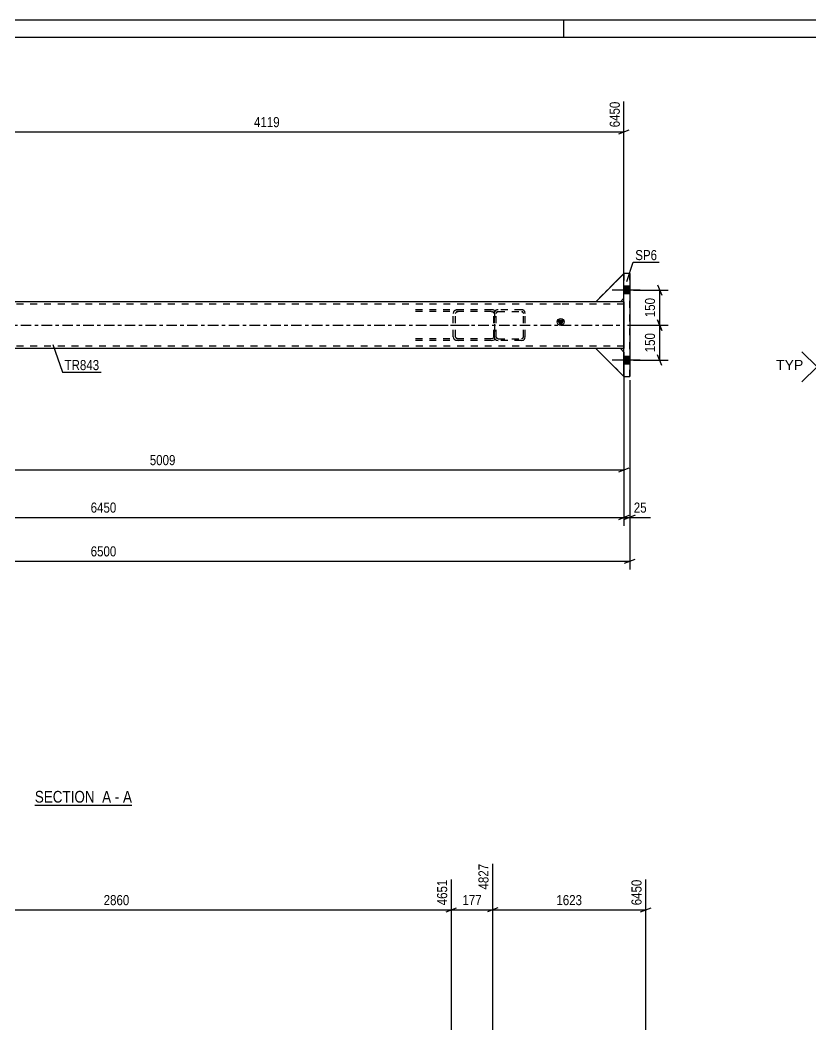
# Model space of a CAD drawing. Header units: millimetres. Extents: x 0 to 1189, y 0 to 841.
# Drawn here: x 194.2 to 419.3, y 554.8 to 841 of the extents above; entities that cross this region are included whole.
import ezdxf

# ---------------------------------------------------------------- set-up
doc = ezdxf.new("R2010")
doc.units = ezdxf.units.MM
doc.linetypes.add('DXK_LINE_DOT2', pattern=[3.9198, 1.9599, -1.9599])
doc.linetypes.add('DXK_LINE_DOT3', pattern=[5.9187, 2.979, -0.9799, 0.9799, -0.9799])
doc.styles.add('Arial', font='ARIAL.TTF', dxfattribs={"height": 0.2})
doc.styles.add('Arial Narrow', font='ARIALN.TTF', dxfattribs={"height": 0.2})

# ---------------------------------------------------------------- blocks, each defined once
blk = doc.blocks.new('Unknown-761549426-1125')
at = {"color": 5, "linetype": 'Continuous'}
for p, q in [((1189, 841), (0, 841)), ((349, 836), (349, 841)), ((1184, 836), (5, 836))]:
    blk.add_line(p, q, dxfattribs=at)
blk = doc.blocks.new('Unknown-761549426-16 - 3565')
at = {"color": 6, "linetype": 'Continuous'}
blk.add_line((198.42, 617.39), (226.07, 617.39), dxfattribs=at)
at = {"color": 0, "linetype": 'Continuous'}
blk.add_wipeout([(216.53, 618.14), (216.53, 621.64), (198.42, 621.64), (198.42, 618.14)], dxfattribs=at)
at = {"color": 7, "linetype": 'Continuous', "style": 'Arial Narrow'}
blk.add_text('SECTION ', height=3.34, dxfattribs=at).set_placement((198.42, 618.14))
at = {"color": 0, "linetype": 'Continuous'}
blk.add_wipeout([(220.13, 618.14), (220.13, 621.64), (217.58, 621.64), (217.58, 618.14)], dxfattribs=at)
blk.add_wipeout([(222.46, 618.14), (222.46, 621.64), (221.18, 621.64), (221.18, 618.14)], dxfattribs=at)
at = {"color": 7, "linetype": 'Continuous', "style": 'Arial Narrow'}
blk.add_text('A', height=3.34, dxfattribs=at).set_placement((217.58, 618.14))
at = {"color": 0, "linetype": 'Continuous'}
blk.add_wipeout([(226.07, 618.14), (226.07, 621.64), (223.51, 621.64), (223.51, 618.14)], dxfattribs=at)
at = {"color": 7, "linetype": 'Continuous', "style": 'Arial Narrow'}
for s, p in [('A', (223.51, 618.14)), ('-', (221.18, 618.14))]:
    blk.add_text(s, height=3.34, dxfattribs=at).set_placement(p)
blk = doc.blocks.new('Part-761549426-3678 - 3565')
at = {"color": 7, "linetype": 'DXK_LINE_DOT2'}
for p, q in [((358.13, 760.8), (366.13, 768.8)), ((366.13, 768.8), (358.13, 760.8)), ((366.13, 768.8), (366.13, 761.8)), ((366.13, 768.8), (366.13, 768.8)), ((366.13, 761.8), (366.13, 768.8)), ((365.13, 760.8), (366.13, 761.8)), ((366.13, 761.8), (365.13, 760.8)), ((366.13, 761.8), (366.13, 761.8)), ((365.13, 760.8), (358.13, 760.8))]:
    blk.add_line(p, q, dxfattribs=at)
at = {"color": 7, "linetype": 'DXK_LINE_DOT3'}
for p, q in [((358.13, 760.8), (366.13, 768.8)), ((366.13, 760.8), (358.13, 760.8))]:
    blk.add_line(p, q, dxfattribs=at)
blk = doc.blocks.new('Part-761549426-3655 - 3565')
at = {"color": 7, "linetype": 'DXK_LINE_DOT2'}
for p, q in [((330.29, 758.53), (329.89, 758.45)), ((336.96, 758.53), (330.29, 758.53)), ((337.37, 758.45), (336.96, 758.53)), ((329.31, 757.88), (329.23, 757.47)), ((329.23, 750.8), (329.23, 757.47)), ((329.23, 757.47), (329.23, 757.47)), ((329.76, 757.47), (329.8, 757.67)), ((329.76, 757.47), (329.76, 757.47)), ((329.76, 750.8), (329.76, 757.47)), ((330.09, 757.96), (330.29, 758)), ((330.29, 758), (330.29, 758)), ((330.29, 758), (336.96, 758)), ((336.96, 758), (336.96, 758)), ((336.96, 758), (337.16, 757.96)), ((337.45, 757.67), (337.49, 757.47)), ((337.49, 757.47), (337.49, 757.47)), ((337.49, 750.8), (337.49, 757.47)), ((338.03, 757.47), (337.95, 757.88)), ((338.03, 750.8), (338.03, 757.47)), ((338.03, 757.47), (338.03, 757.47)), ((329.23, 750.8), (329.23, 750.8)), ((329.23, 750.8), (329.31, 750.39)), ((329.76, 750.8), (329.76, 750.8)), ((329.8, 750.6), (329.76, 750.8)), ((329.89, 749.82), (330.29, 749.73)), ((330.29, 750.27), (330.09, 750.31)), ((330.29, 750.27), (330.29, 750.27)), ((330.29, 750.27), (336.96, 750.27)), ((337.16, 750.31), (336.96, 750.27)), ((336.96, 750.27), (336.96, 750.27)), ((336.96, 749.73), (337.37, 749.82)), ((337.49, 750.8), (337.45, 750.6)), ((337.49, 750.8), (337.49, 750.8)), ((337.95, 750.39), (338.03, 750.8)), ((338.03, 750.8), (338.03, 750.8)), ((336.96, 749.73), (330.29, 749.73))]:
    blk.add_line(p, q, dxfattribs=at)
at = {"color": 7, "linetype": 'DXK_LINE_DOT3'}
blk.add_line((333.63, 754.13), (333.63, 754.13), dxfattribs=at)
at = {"color": 7, "linetype": 'DXK_LINE_DOT2'}
for centre, radius, start, end in [((330.29, 757.47), 1.07, 112.5, 157.5), ((336.96, 757.47), 1.07, 22.5, 67.5), ((330.29, 757.47), 0.533, 112.5, 157.5), ((336.96, 757.47), 0.533, 22.5, 67.5), ((330.29, 750.8), 1.07, 202.5, 247.5), ((330.29, 750.8), 0.533, 202.5, 247.5), ((336.96, 750.8), 0.533, 292.5, 337.5), ((336.96, 750.8), 1.07, 292.5, 337.5)]:
    blk.add_arc(centre, radius, start, end, dxfattribs=at)
blk = doc.blocks.new('Part-761549426-3649 - 3565')
at = {"color": 2, "linetype": 'Continuous'}
for p, q in [((366.13, 768.8), (366.13, 768.8)), ((366.13, 739.47), (366.13, 768.8)), ((367.79, 768.8), (366.13, 768.8)), ((367.79, 768.8), (367.79, 768.8)), ((367.79, 768.8), (367.79, 739.47)), ((366.13, 739.47), (366.13, 739.47)), ((366.13, 739.47), (367.79, 739.47)), ((367.79, 739.47), (367.79, 739.47))]:
    blk.add_line(p, q, dxfattribs=at)
at = {"color": 7, "linetype": 'DXK_LINE_DOT2'}
for p, q in [((366.13, 739.47), (366.13, 768.8)), ((367.79, 739.47), (367.79, 768.8))]:
    blk.add_line(p, q, dxfattribs=at)
at = {"color": 7, "linetype": 'DXK_LINE_DOT3'}
blk.add_line((366.96, 754.13), (366.96, 754.13), dxfattribs=at)
blk = doc.blocks.new('Part-761549426-3671 - 3565')
at = {"color": 7, "linetype": 'DXK_LINE_DOT2'}
for p, q in [((328.36, 758.53), (306.47, 758.53)), ((318.96, 758.53), (318.39, 758.45)), ((328.93, 758.45), (328.36, 758.53)), ((329.23, 758.31), (328.93, 758.45)), ((328.36, 758), (306.47, 758)), ((317.57, 757.88), (317.46, 757.47)), ((317.46, 750.8), (317.46, 757.47)), ((318.21, 757.47), (318.27, 757.67)), ((318.21, 750.8), (318.21, 757.47)), ((318.68, 757.96), (318.96, 758)), ((328.36, 758), (328.65, 757.96)), ((329.05, 757.67), (329.11, 757.47)), ((329.11, 750.8), (329.11, 757.47)), ((329.23, 758.31), (329.23, 749.95)), ((329.23, 758.22), (329.23, 750.39)), ((328.36, 750.27), (306.47, 750.27)), ((317.46, 750.8), (317.57, 750.39)), ((318.27, 750.6), (318.21, 750.8)), ((318.39, 749.82), (318.96, 749.73)), ((318.96, 750.27), (318.68, 750.31)), ((328.65, 750.31), (328.36, 750.27)), ((328.36, 749.73), (328.93, 749.82)), ((328.93, 749.82), (329.23, 749.95)), ((329.11, 750.8), (329.05, 750.6)), ((329.23, 750.39), (329.23, 750.05)), ((328.36, 749.73), (306.47, 749.73))]:
    blk.add_line(p, q, dxfattribs=at)
at = {"color": 7, "linetype": 'DXK_LINE_DOT3'}
blk.add_line((311.17, 754.13), (323.66, 754.13), dxfattribs=at)
at = {"color": 7, "linetype": 'DXK_LINE_DOT2'}
for centre, radius, start, end in [((318.72, 757.12), 1.37, 104.0038, 146.7122), ((318.84, 757.3), 0.685, 104.0038, 146.7122), ((328.48, 757.3), 0.685, 33.2878, 75.9962), ((318.72, 751.14), 1.37, 213.2878, 255.9962), ((318.84, 750.97), 0.685, 213.2878, 255.9962), ((328.48, 750.97), 0.685, 284.0038, 326.7122)]:
    blk.add_arc(centre, radius, start, end, dxfattribs=at)
blk = doc.blocks.new('Part-761549426-3672 - 3565')
at = {"color": 2, "linetype": 'Continuous'}
for p, q in [((365.13, 747.47), (358.13, 747.47)), ((358.13, 747.47), (366.13, 739.47)), ((366.13, 746.47), (365.13, 747.47))]:
    blk.add_line(p, q, dxfattribs=at)
at = {"color": 7, "linetype": 'DXK_LINE_DOT2'}
for p, q in [((366.13, 739.47), (358.13, 747.47)), ((366.13, 746.47), (365.13, 747.47)), ((366.13, 739.47), (366.13, 746.47)), ((366.13, 746.47), (366.13, 746.47)), ((366.13, 739.47), (366.13, 746.47)), ((366.13, 739.47), (366.13, 739.47))]:
    blk.add_line(p, q, dxfattribs=at)
at = {"color": 7, "linetype": 'DXK_LINE_DOT3'}
for p, q in [((366.13, 747.47), (358.13, 747.47)), ((358.13, 747.47), (366.13, 739.47))]:
    blk.add_line(p, q, dxfattribs=at)
blk = doc.blocks.new('Part-761549426-3675 - 3565')
at = {"color": 7, "linetype": 'DXK_LINE_DOT2'}
for p, q in [((365.13, 747.47), (358.13, 747.47)), ((358.13, 747.47), (366.13, 739.47)), ((366.13, 739.47), (358.13, 747.47)), ((366.13, 746.47), (365.13, 747.47)), ((366.13, 746.47), (365.13, 747.47)), ((366.13, 739.47), (366.13, 746.47)), ((366.13, 746.47), (366.13, 746.47)), ((366.13, 739.47), (366.13, 746.47)), ((366.13, 739.47), (366.13, 739.47))]:
    blk.add_line(p, q, dxfattribs=at)
at = {"color": 7, "linetype": 'DXK_LINE_DOT3'}
for p, q in [((366.13, 747.47), (358.13, 747.47)), ((358.13, 747.47), (366.13, 739.47))]:
    blk.add_line(p, q, dxfattribs=at)
blk = doc.blocks.new('Part-761549426-3676 - 3565')
at = {"color": 7, "linetype": 'DXK_LINE_DOT2'}
for p, q in [((358.13, 760.8), (366.13, 768.8)), ((366.13, 768.8), (358.13, 760.8)), ((366.13, 768.8), (366.13, 761.8)), ((366.13, 768.8), (366.13, 768.8)), ((366.13, 761.8), (366.13, 768.8)), ((365.13, 760.8), (366.13, 761.8)), ((366.13, 761.8), (365.13, 760.8)), ((366.13, 761.8), (366.13, 761.8)), ((365.13, 760.8), (358.13, 760.8))]:
    blk.add_line(p, q, dxfattribs=at)
at = {"color": 7, "linetype": 'DXK_LINE_DOT3'}
for p, q in [((358.13, 760.8), (366.13, 768.8)), ((366.13, 760.8), (358.13, 760.8))]:
    blk.add_line(p, q, dxfattribs=at)
blk = doc.blocks.new('Part-761549426-3677 - 3565')
at = {"color": 2, "linetype": 'Continuous'}
for p, q in [((366.13, 768.8), (358.13, 760.8)), ((366.13, 761.8), (365.13, 760.8)), ((358.13, 760.8), (358.13, 760.8)), ((365.13, 760.8), (358.13, 760.8)), ((365.13, 760.8), (365.13, 760.8))]:
    blk.add_line(p, q, dxfattribs=at)
at = {"color": 7, "linetype": 'DXK_LINE_DOT2'}
for p, q in [((358.13, 760.8), (366.13, 768.8)), ((366.13, 768.8), (366.13, 761.8)), ((366.13, 768.8), (366.13, 768.8)), ((366.13, 768.8), (366.13, 761.8)), ((366.13, 761.8), (365.13, 760.8)), ((366.13, 761.8), (366.13, 761.8))]:
    blk.add_line(p, q, dxfattribs=at)
at = {"color": 7, "linetype": 'DXK_LINE_DOT3'}
for p, q in [((358.13, 760.8), (366.13, 768.8)), ((366.13, 760.8), (358.13, 760.8))]:
    blk.add_line(p, q, dxfattribs=at)
blk = doc.blocks.new('Part-761549426-3696 - 3565')
at = {"linetype": 'Continuous'}
blk.add_hatch(color=2, dxfattribs=at).paths.add_polyline_path([(348.12, 754.13), (347.32, 755.53), (348.92, 755.53)])
at = {"color": 2, "linetype": 'Continuous'}
for p, q in [((70.8, 760.8), (69.8, 760.8)), ((69.8, 748.8), (69.8, 759.47)), ((87.8, 760.8), (77.8, 760.8)), ((97.9, 760.8), (87.9, 760.8)), ((162.81, 760.8), (125.74, 760.8)), ((348.03, 760.8), (173.64, 760.8)), ((358.13, 760.8), (348.13, 760.8)), ((366.13, 760.8), (365.13, 760.8)), ((366.13, 759.47), (366.13, 748.8)), ((348.12, 754.13), (347.32, 755.53)), ((347.32, 755.53), (348.92, 755.53)), ((348.92, 755.53), (348.12, 754.13)), ((70.8, 747.47), (69.8, 747.47)), ((87.8, 747.47), (77.8, 747.47)), ((103.47, 747.47), (87.9, 747.47)), ((348.03, 747.47), (125.74, 747.47)), ((358.13, 747.47), (348.13, 747.47)), ((366.13, 747.47), (365.13, 747.47))]:
    blk.add_line(p, q, dxfattribs=at)
at = {"color": 7, "linetype": 'DXK_LINE_DOT2'}
for p, q in [((69.8, 760.8), (69.8, 747.47)), ((69.8, 760.8), (69.8, 760.8)), ((69.8, 760.8), (69.8, 759.47)), ((69.8, 760.13), (69.8, 760.13)), ((87.8, 760.13), (69.8, 760.13)), ((69.8, 760.13), (69.8, 760.08)), ((69.8, 760.08), (69.8, 759.47)), ((77.8, 760.8), (70.8, 760.8)), ((348.03, 760.13), (87.9, 760.13)), ((125.74, 760.8), (97.9, 760.8)), ((173.64, 760.8), (162.81, 760.8)), ((366.13, 760.13), (348.13, 760.13)), ((365.13, 760.8), (358.13, 760.8)), ((366.13, 760.8), (366.13, 747.47)), ((366.13, 760.8), (366.13, 760.41)), ((366.13, 760.41), (366.13, 759.47)), ((366.13, 759.98), (366.13, 759.47)), ((69.8, 748.29), (69.8, 748.8)), ((69.8, 747.47), (69.8, 748.8)), ((69.8, 748.13), (69.8, 748.13)), ((87.8, 748.13), (69.8, 748.13)), ((69.8, 747.47), (69.8, 747.47)), ((77.8, 747.47), (70.8, 747.47)), ((348.03, 748.13), (87.9, 748.13)), ((125.74, 747.47), (103.47, 747.47)), ((366.13, 748.13), (348.13, 748.13)), ((365.13, 747.47), (358.13, 747.47)), ((366.13, 747.47), (366.13, 748.8)), ((366.13, 748.18), (366.13, 748.8)), ((366.13, 748.13), (366.13, 748.18))]:
    blk.add_line(p, q, dxfattribs=at)
at = {"color": 7, "linetype": 'DXK_LINE_DOT3'}
for p, q in [((69.8, 754.13), (87.8, 754.13)), ((87.9, 754.13), (348.03, 754.13)), ((348.13, 754.13), (366.13, 754.13))]:
    blk.add_line(p, q, dxfattribs=at)
at = {"color": 2, "linetype": 'Continuous'}
blk.add_circle((348.12, 755.03), 1, dxfattribs=at)
blk = doc.blocks.new('Bolt-761549426-3702 - 3565')
at = {"linetype": 'Continuous'}
for points in [[(366.13, 765.23), (366.13, 763.03), (367.79, 763.03), (367.79, 765.23)], [(366.13, 765.23), (366.13, 763.03), (367.79, 763.03), (367.79, 765.23)], [(366.13, 745.23), (366.13, 743.03), (367.79, 743.03), (367.79, 745.23)], [(366.13, 745.23), (366.13, 743.03), (367.79, 743.03), (367.79, 745.23)]]:
    blk.add_hatch(color=1, dxfattribs=at).paths.add_polyline_path(points)
at = {"color": 1, "linetype": 'Continuous'}
for p, q in [((370.73, 764.13), (362.79, 764.13)), ((370.73, 764.13), (362.79, 764.13)), ((367.79, 765.23), (366.13, 765.23)), ((367.79, 765.23), (366.13, 765.23)), ((367.79, 763.03), (366.13, 763.03)), ((367.79, 763.03), (366.13, 763.03)), ((370.73, 744.13), (362.79, 744.13)), ((370.73, 744.13), (362.79, 744.13)), ((367.79, 745.23), (366.13, 745.23)), ((367.79, 745.23), (366.13, 745.23)), ((367.79, 743.03), (366.13, 743.03)), ((367.79, 743.03), (366.13, 743.03))]:
    blk.add_line(p, q, dxfattribs=at)
blk = doc.blocks.new('Part-761549426-3706 - 3565')
at = {"color": 7, "linetype": 'DXK_LINE_DOT2'}
for p, q in [((365.13, 747.47), (358.13, 747.47)), ((358.13, 747.47), (366.13, 739.47)), ((366.13, 739.47), (358.13, 747.47)), ((366.13, 746.47), (365.13, 747.47)), ((366.13, 746.47), (365.13, 747.47)), ((366.13, 739.47), (366.13, 746.47)), ((366.13, 746.47), (366.13, 746.47)), ((366.13, 739.47), (366.13, 746.47)), ((366.13, 739.47), (366.13, 739.47))]:
    blk.add_line(p, q, dxfattribs=at)
at = {"color": 7, "linetype": 'DXK_LINE_DOT3'}
for p, q in [((366.13, 747.47), (358.13, 747.47)), ((358.13, 747.47), (366.13, 739.47))]:
    blk.add_line(p, q, dxfattribs=at)
blk = doc.blocks.new('StraightDimension-761549426-15800 - 4700')
at = {"color": 7, "linetype": 'Continuous'}
for p, q in [((328.76, 488.82), (328.76, 600.71)), ((372.32, 508.82), (372.32, 596.21)), ((330.26, 588.2), (327.26, 587)), ((328.76, 587.6), (372.32, 587.6)), ((370.82, 587), (373.82, 588.2))]:
    blk.add_line(p, q, dxfattribs=at)
at = {"color": 0, "linetype": 'Continuous'}
blk.add_wipeout([(371.72, 596.81), (367.52, 596.81), (367.52, 588.3), (371.72, 588.3)], dxfattribs=at)
at = {"color": 0}
blk.add_wipeout([(354.8, 588.35), (354.8, 592.55), (346.28, 592.55), (346.28, 588.35)], dxfattribs=at)
at = {"color": 3, "linetype": 'Continuous', "style": 'Arial Narrow'}
blk.add_text('6450', height=2.863, rotation=90.0002, dxfattribs=at).set_placement((371.12, 588.9))
at = {"color": 3, "style": 'Arial Narrow'}
blk.add_text('1623', height=2.863, dxfattribs=at).set_placement((346.88, 588.95))
blk = doc.blocks.new('StraightDimension-761549426-15801 - 4700')
at = {"color": 7, "linetype": 'Continuous'}
for p, q in [((328.76, 488.82), (328.76, 600.71)), ((316.99, 488.82), (316.99, 596.21)), ((315.49, 587), (318.49, 588.2)), ((316.99, 587.6), (328.76, 587.6)), ((330.26, 588.2), (327.26, 587))]:
    blk.add_line(p, q, dxfattribs=at)
at = {"color": 0}
blk.add_wipeout([(326.22, 588.35), (326.22, 592.55), (319.53, 592.55), (319.53, 588.35)], dxfattribs=at)
at = {"color": 0, "linetype": 'Continuous'}
blk.add_wipeout([(328.16, 601.31), (323.96, 601.31), (323.96, 592.8), (328.16, 592.8)], dxfattribs=at)
at = {"color": 3, "linetype": 'Continuous', "style": 'Arial Narrow'}
blk.add_text('4827', height=2.863, rotation=90.0002, dxfattribs=at).set_placement((327.56, 593.4))
at = {"color": 3, "style": 'Arial Narrow'}
blk.add_text('177', height=2.863, dxfattribs=at).set_placement((320.13, 588.95))
blk = doc.blocks.new('StraightDimension-761549426-15802 - 4700')
at = {"color": 7, "linetype": 'Continuous'}
for p, q in [((126.33, 488.82), (126.33, 600.71)), ((316.99, 488.82), (316.99, 596.21)), ((127.83, 588.2), (124.83, 587)), ((126.33, 587.6), (316.99, 587.6)), ((315.49, 587), (318.49, 588.2))]:
    blk.add_line(p, q, dxfattribs=at)
at = {"color": 0, "linetype": 'Continuous'}
blk.add_wipeout([(316.39, 596.81), (312.19, 596.81), (312.19, 588.3), (316.39, 588.3)], dxfattribs=at)
at = {"color": 0}
blk.add_wipeout([(225.92, 588.35), (225.92, 592.55), (217.41, 592.55), (217.41, 588.35)], dxfattribs=at)
at = {"color": 3, "linetype": 'Continuous', "style": 'Arial Narrow'}
blk.add_text('4651', height=2.863, rotation=90.0002, dxfattribs=at).set_placement((315.79, 588.9))
at = {"color": 3, "style": 'Arial Narrow'}
blk.add_text('2860', height=2.863, dxfattribs=at).set_placement((218.01, 588.95))
blk = doc.blocks.new('StraightDimension-761549426-15180 - 3565')
at = {"color": 7, "linetype": 'Continuous'}
for p, q in [((162.81, 766.44), (162.81, 817.78)), ((366.13, 761.8), (366.13, 817.78)), ((164.31, 809.77), (161.31, 808.57)), ((162.81, 809.17), (366.13, 809.17)), ((364.63, 808.57), (367.63, 809.77))]:
    blk.add_line(p, q, dxfattribs=at)
at = {"color": 0, "linetype": 'Continuous'}
blk.add_wipeout([(365.53, 818.38), (361.33, 818.38), (361.33, 809.87), (365.53, 809.87)], dxfattribs=at)
at = {"color": 0}
blk.add_wipeout([(268.72, 809.92), (268.72, 814.12), (260.21, 814.12), (260.21, 809.92)], dxfattribs=at)
at = {"color": 3, "linetype": 'Continuous', "style": 'Arial Narrow'}
blk.add_text('6450', height=2.863, rotation=90.0002, dxfattribs=at).set_placement((364.93, 810.47))
at = {"color": 3, "style": 'Arial Narrow'}
blk.add_text('4119', height=2.863, dxfattribs=at).set_placement((260.81, 810.52))
blk = doc.blocks.new('StraightDimension-761549426-15266 - 3565')
at = {"color": 7, "linetype": 'Continuous'}
for p, q in [((103.47, 746.47), (103.47, 710.51)), ((366.13, 746.47), (366.13, 710.51)), ((104.97, 713.51), (101.97, 712.31)), ((103.47, 712.91), (366.13, 712.91)), ((364.63, 712.31), (367.63, 713.51))]:
    blk.add_line(p, q, dxfattribs=at)
at = {"color": 0}
blk.add_wipeout([(239.05, 713.66), (239.05, 717.86), (230.54, 717.86), (230.54, 713.66)], dxfattribs=at)
at = {"color": 3, "style": 'Arial Narrow'}
blk.add_text('5009', height=2.863, dxfattribs=at).set_placement((231.14, 714.26))
blk = doc.blocks.new('StraightDimension-761549426-15428 - 3565')
at = {"color": 7, "linetype": 'Continuous'}
for p, q in [((368.79, 764.13), (378.71, 764.13)), ((375.71, 765.63), (376.91, 762.63)), ((376.31, 754.13), (376.31, 764.13)), ((376.91, 752.63), (375.71, 755.63)), ((367.13, 754.13), (378.71, 754.13))]:
    blk.add_line(p, q, dxfattribs=at)
at = {"color": 0}
blk.add_wipeout([(375.56, 762.48), (371.36, 762.48), (371.36, 755.79), (375.56, 755.79)], dxfattribs=at)
at = {"color": 3, "style": 'Arial Narrow'}
blk.add_text('150', height=2.863, rotation=90.0002, dxfattribs=at).set_placement((374.96, 756.39))
blk = doc.blocks.new('StraightDimension-761549426-15429 - 3565')
at = {"color": 7, "linetype": 'Continuous'}
for p, q in [((375.71, 755.63), (376.91, 752.63)), ((367.13, 754.13), (378.71, 754.13)), ((376.31, 744.13), (376.31, 754.13)), ((368.79, 744.13), (378.71, 744.13)), ((376.91, 742.63), (375.71, 745.63))]:
    blk.add_line(p, q, dxfattribs=at)
at = {"color": 0}
blk.add_wipeout([(375.56, 752.48), (371.36, 752.48), (371.36, 745.79), (375.56, 745.79)], dxfattribs=at)
at = {"color": 3, "style": 'Arial Narrow'}
blk.add_text('150', height=2.863, rotation=90.0002, dxfattribs=at).set_placement((374.96, 746.39))
blk = doc.blocks.new('StraightDimension-761549426-15461 - 3565')
at = {"color": 7, "linetype": 'Continuous'}
for p, q in [((366.13, 738.47), (366.13, 696.98)), ((367.79, 738.47), (367.79, 696.98)), ((364.63, 698.78), (367.63, 699.98)), ((366.13, 699.38), (367.79, 699.38)), ((369.29, 699.98), (366.29, 698.78))]:
    blk.add_line(p, q, dxfattribs=at)
at = {"color": 0}
blk.add_wipeout([(373.18, 700.13), (373.18, 704.33), (368.32, 704.33), (368.32, 700.13)], dxfattribs=at)
at = {"color": 7, "linetype": 'Continuous'}
blk.add_line((367.79, 699.38), (373.7, 699.38), dxfattribs=at)
blk.add_line((367.79, 699.38), (373.7, 699.38), dxfattribs=at)
at = {"color": 3, "style": 'Arial Narrow'}
blk.add_text('25', height=2.863, dxfattribs=at).set_placement((368.92, 700.73))
blk = doc.blocks.new('StraightDimension-761549426-15462 - 3565')
at = {"color": 7, "linetype": 'Continuous'}
for p, q in [((69.8, 738.47), (69.8, 696.98)), ((366.13, 738.47), (366.13, 696.98)), ((71.3, 699.98), (68.3, 698.78)), ((69.8, 699.38), (366.13, 699.38)), ((364.63, 698.78), (367.63, 699.98))]:
    blk.add_line(p, q, dxfattribs=at)
at = {"color": 0}
blk.add_wipeout([(222.22, 700.13), (222.22, 704.33), (213.71, 704.33), (213.71, 700.13)], dxfattribs=at)
at = {"color": 3, "style": 'Arial Narrow'}
blk.add_text('6450', height=2.863, dxfattribs=at).set_placement((214.31, 700.73))
blk = doc.blocks.new('StraightDimension-761549426-15632 - 3565')
at = {"color": 7, "linetype": 'Continuous'}
for p, q in [((68.13, 738.47), (68.13, 684.52)), ((367.79, 738.47), (367.79, 684.52)), ((69.63, 687.52), (66.63, 686.32)), ((68.13, 686.92), (367.79, 686.92)), ((366.29, 686.32), (369.29, 687.52))]:
    blk.add_line(p, q, dxfattribs=at)
at = {"color": 0}
blk.add_wipeout([(222.22, 687.67), (222.22, 691.87), (213.71, 691.87), (213.71, 687.67)], dxfattribs=at)
at = {"color": 3, "style": 'Arial Narrow'}
blk.add_text('6500', height=2.863, dxfattribs=at).set_placement((214.31, 688.27))
blk = doc.blocks.new('WeldMark-761549426-28535 - 27778')
at = {"linetype": 'Continuous'}
for points in [[(437.96, 720.33), (437.9, 717.23), (436.5, 719.99)], [(437.96, 720.33), (437.9, 717.23), (436.5, 719.99)], [(449.43, 720.8), (450.65, 717.95), (448.24, 719.89)]]:
    blk.add_hatch(color=30, dxfattribs=at).paths.add_polyline_path(points)
at = {"color": 30, "linetype": 'Continuous'}
for p in [(421.08, 742.27), (437.9, 717.23), (450.65, 717.95), (437.9, 717.23)]:
    blk.add_line(p, (432.18, 742.27), dxfattribs=at)
at = {"color": 3, "linetype": 'Continuous'}
for q in [(428.79, 737.98), (425.37, 737.98)]:
    blk.add_line((425.37, 742.27), q, dxfattribs=at)
for start, end in [(90, 270), (270, 90)]:
    blk.add_arc((432.18, 742.27), 1.5, start, end, dxfattribs=at)
at = {"color": 0, "linetype": 'Continuous'}
blk.add_wipeout([(417.18, 741.37), (417.18, 744.37), (409.4, 744.37), (409.4, 741.37)], dxfattribs=at)
blk.add_wipeout([(417.18, 741.37), (417.18, 744.37), (409.4, 744.37), (409.4, 741.37)], dxfattribs=at)
at = {"color": 3, "linetype": 'Continuous'}
for q in [(416.79, 746.55), (416.79, 737.98)]:
    blk.add_line((421.08, 742.27), q, dxfattribs=at)
at = {"color": 3, "linetype": 'Continuous', "style": 'Arial'}
blk.add_text('TYP', height=2.865, dxfattribs=at).set_placement((409.4, 741.37))
blk = doc.blocks.new('Mark-761549426-15446 - 3565')
at = {"color": 0}
blk.add_wipeout([(216.74, 741.33), (216.74, 744.33), (206.88, 744.33), (206.88, 741.33)], dxfattribs=at)
blk.add_wipeout([(216.74, 741.33), (216.74, 744.33), (206.88, 744.33), (206.88, 741.33)], dxfattribs=at)
at = {"color": 30, "linetype": 'Continuous'}
for p, q in [((203.58, 748.61), (206.28, 740.73)), ((206.28, 740.73), (217.34, 740.73))]:
    blk.add_line(p, q, dxfattribs=at)
at = {"color": 3, "style": 'Arial Narrow'}
blk.add_text('TR843', height=2.863, dxfattribs=at).set_placement((206.88, 741.33))
blk = doc.blocks.new('Mark-761549426-15454 - 3565')
at = {"color": 0}
blk.add_wipeout([(375.54, 772.65), (375.54, 775.65), (369.33, 775.65), (369.33, 772.65)], dxfattribs=at)
blk.add_wipeout([(375.54, 772.65), (375.54, 775.65), (369.33, 775.65), (369.33, 772.65)], dxfattribs=at)
at = {"color": 30, "linetype": 'Continuous'}
for p, q in [((366.93, 766.56), (368.73, 772.05)), ((368.73, 772.05), (376.14, 772.05))]:
    blk.add_line(p, q, dxfattribs=at)
at = {"color": 3, "style": 'Arial Narrow'}
blk.add_text('SP6', height=2.863, dxfattribs=at).set_placement((369.33, 772.65))

msp = doc.modelspace()

# ---------------------------------------------------------------- block references
for name in ['Unknown-761549426-1125', 'Part-761549426-3678 - 3565', 'Part-761549426-3676 - 3565', 'Part-761549426-3677 - 3565', 'Part-761549426-3649 - 3565', 'Bolt-761549426-3702 - 3565', 'Part-761549426-3696 - 3565', 'Part-761549426-3671 - 3565', 'Part-761549426-3655 - 3565', 'Part-761549426-3672 - 3565', 'Part-761549426-3675 - 3565', 'Part-761549426-3706 - 3565']:
    msp.add_blockref(name, (0, 0))

# ---------------------------------------------------------------- next in the draw order: block references
for name in ['StraightDimension-761549426-15180 - 3565', 'StraightDimension-761549426-15266 - 3565', 'WeldMark-761549426-28535 - 27778', 'Unknown-761549426-16 - 3565', 'StraightDimension-761549426-15800 - 4700']:
    msp.add_blockref(name, (0, 0))

# ---------------------------------------------------------------- next in the draw order: block references
for name in ['StraightDimension-761549426-15428 - 3565', 'Mark-761549426-15446 - 3565', 'StraightDimension-761549426-15461 - 3565', 'StraightDimension-761549426-15801 - 4700']:
    msp.add_blockref(name, (0, 0))

# ---------------------------------------------------------------- next in the draw order: block references
for name in ['Mark-761549426-15454 - 3565', 'StraightDimension-761549426-15429 - 3565', 'StraightDimension-761549426-15462 - 3565', 'StraightDimension-761549426-15802 - 4700']:
    msp.add_blockref(name, (0, 0))

# ---------------------------------------------------------------- next in the draw order: block references
msp.add_blockref('StraightDimension-761549426-15632 - 3565', (0, 0))

doc.saveas('drawing.dxf')
